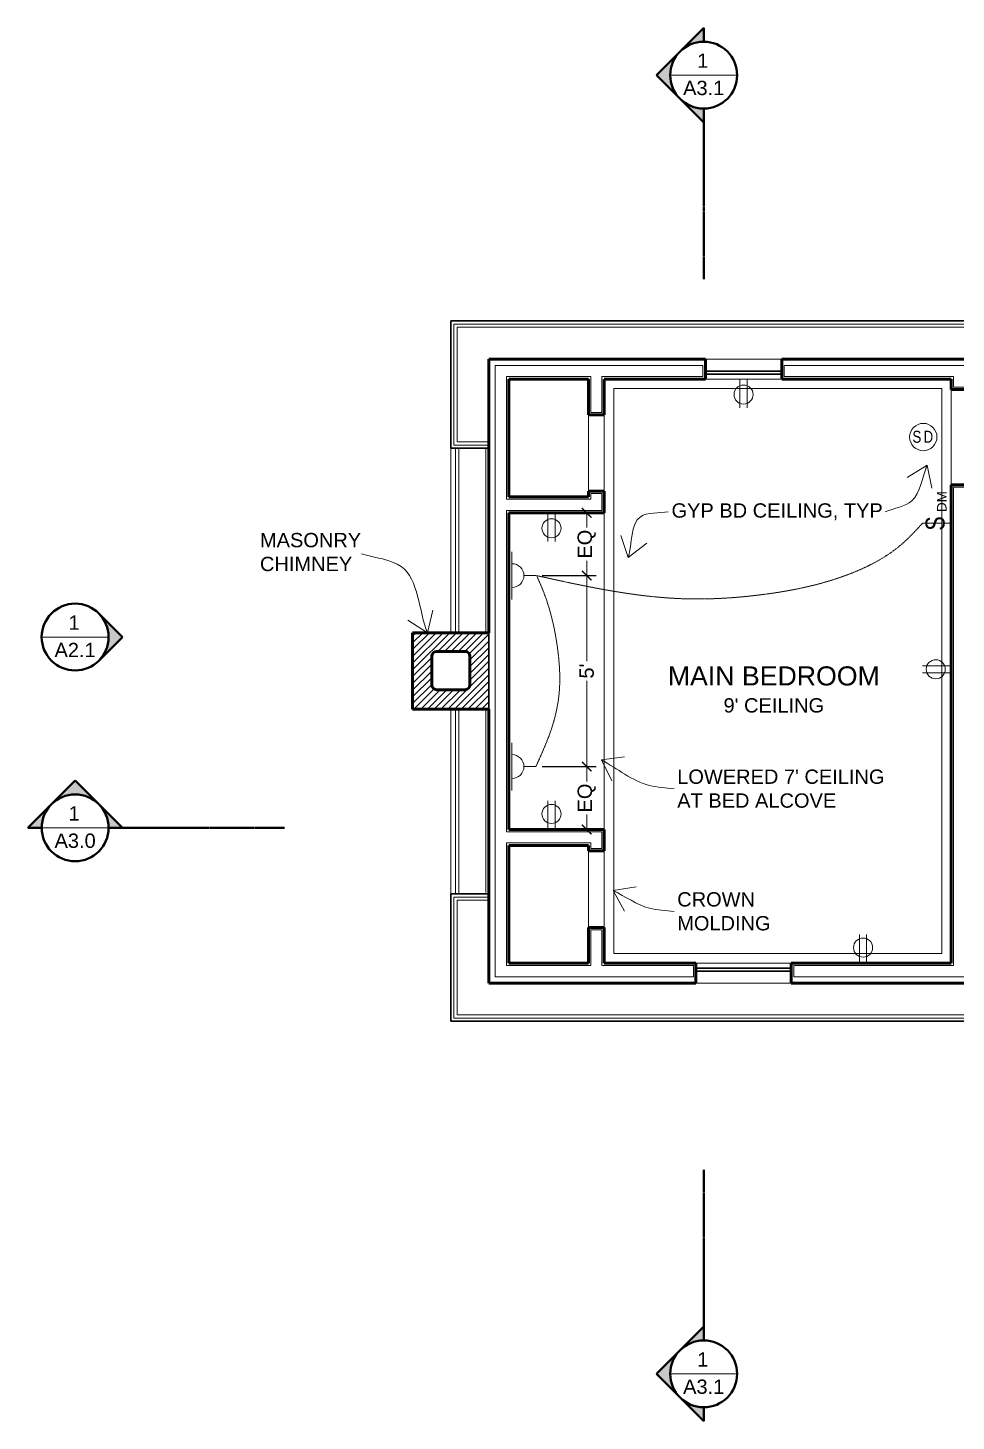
# Model space of a CAD drawing. Header units: inches. Extents: x -54 to 15382, y 469 to 41738.
# Drawn here: x 8217.2 to 8508.8, y 6437.7 to 6875.4 of the extents above; entities that cross this region are included whole.
import ezdxf

# ---------------------------------------------------------------- set-up
doc = ezdxf.new("R2010")
doc.units = ezdxf.units.IN
doc.header["$MEASUREMENT"] = 0
doc.linetypes.add('CENTER', pattern=[2, 1.25, -0.25, 0.25, -0.25])
doc.layers.get('0').update_dxf_attribs({"lineweight": 9})
for name, color, linetype, lineweight in [('1', 7, 'Continuous', 9), ('2', 7, 'Continuous', 18), ('3', 7, 'Continuous', 30), ('5', 7, 'Continuous', 50), ('A-DIMSx', 7, 'Continuous', 9), ('A-ELEC', 7, 'Continuous', 9), ('A-LINK', 7, 'Continuous', 40), ('A-TEXTx', 7, 'Continuous', 18)]:
    doc.layers.add(name, color=color, linetype=linetype, lineweight=lineweight)
doc.styles.get("Standard").update_dxf_attribs({"font": 'arial.ttf'})
doc.dimstyles.get("Standard").update_dxf_attribs({"dimtxt": 3, "dimasz": 2, "dimexe": 0.03125, "dimexo": 0.0625, "dimgap": 0.03125, "dimtad": 0, "dimtoh": 1, "dimdec": 4, "dimlfac": 0.99985, "dimzin": 0, "dimdsep": 46, "dimlunit": 4, "dimtxsty": 'Standard', "dimblk": 'ARCHTICK', "dimblk1": 'ARCHTICK', "dimblk2": 'ARCHTICK', "dimcen": 0.09, "dimclrt": 256, "dimadec": 0, "dimazin": 0, "dimtfac": 1, "dimtdec": 4, "dimtofl": 0, "dimtmove": 0, "dimatfit": 3, "dimfxl": 1, "dimtolj": 1, "dimtzin": 0, "dimarcsym": 0})

# ---------------------------------------------------------------- blocks, each defined once
blk = doc.blocks.new('Section Callout')
at = {"layer": 'A-LINK', "ltscale": 0.1}
h = blk.add_hatch(color=256, dxfattribs=at)
h.paths.add_polyline_path([(1891.06, 7392.5), (1883.64, 7385.08), (1891.06, 7377.65, -0.198912), (1887.98, 7385.08, -0.198912)])
h.paths.add_polyline_path([(1898.48, 7399.92), (1891.06, 7392.5, -0.198912), (1898.48, 7395.58)])
h.paths.add_polyline_path([(1891.06, 7377.65), (1898.48, 7370.23), (1898.48, 7374.58, -0.198912)])
for p, q in [((1883.64, 7385.08), (1898.48, 7399.92)), ((1898.48, 7399.92), (1898.48, 7395.58)), ((1883.64, 7385.08), (1898.48, 7370.23)), ((1898.48, 7374.58), (1898.48, 7370.23)), ((1898.48, 7370.23), (1898.48, 7355.49))]:
    blk.add_line(p, q, dxfattribs=at)
blk.add_circle((1898.48, 7385.08), 10.5, dxfattribs=at)
blk = doc.blocks.new('Elevation Callout - 1')
at = {"layer": 'A-LINK', "ltscale": 0.1}
blk.add_hatch(color=256, dxfattribs=at).paths.add_polyline_path([(2031.59, 7377.65), (2039.01, 7370.23), (2046.43, 7377.65, -0.198912), (2039.01, 7374.58, -0.198912)])
for q in [(2031.59, 7377.65), (2046.43, 7377.65)]:
    blk.add_line((2039.01, 7370.23), q, dxfattribs=at)
blk.add_circle((2039.01, 7385.08), 10.5, dxfattribs=at)
blk = doc.blocks.new('_ArchTick')
at = {"color": 0, "linetype": 'ByBlock', "lineweight": 0, "const_width": 0.15}
blk.add_lwpolyline([(-0.5, -0.5), (0.5, 0.5)], dxfattribs=at)
blk = doc.blocks.new('*D259')
at = {"layer": 'A-DIMSx', "color": 0, "lineweight": -2, "ltscale": 0.1}
for p, q in [((8378.75, 6643.27), (8395.73, 6643.27)), ((8385.81, 6623.52), (8395.73, 6623.52))]:
    blk.add_line(p, q, dxfattribs=at)
at = {"layer": 'A-DIMSx', "color": 0, "lineweight": 5, "ltscale": 0.1}
for p, q in [((8392.73, 6643.27), (8392.73, 6638.59)), ((8392.73, 6623.52), (8392.73, 6628.21))]:
    blk.add_line(p, q, dxfattribs=at)
at = {"layer": 'A-DIMSx', "color": 0, "lineweight": 5, "xscale": 3, "yscale": 3, "zscale": 3}
for p, rotation in [((8392.73, 6643.27), 90), ((8392.73, 6623.52), 270)]:
    blk.add_blockref('_ArchTick', p, dxfattribs=dict(at, rotation=rotation))
at = {"layer": 'A-DIMSx', "ltscale": 0.25, "insert": (8392.73, 6633.4), "char_height": 4.5, "attachment_point": 5, "rotation": 90}
blk.add_mtext('\\A1;EQ', dxfattribs=at)
blk = doc.blocks.new('*D260')
at = {"layer": 'A-DIMSx', "color": 0, "lineweight": -2, "ltscale": 0.1}
for p, q in [((8378.75, 6703.27), (8395.73, 6703.27)), ((8378.75, 6643.27), (8395.73, 6643.27))]:
    blk.add_line(p, q, dxfattribs=at)
at = {"layer": 'A-DIMSx', "color": 0, "lineweight": 5, "ltscale": 0.1}
for p, q in [((8392.73, 6703.27), (8392.73, 6676.35)), ((8392.73, 6643.27), (8392.73, 6670.2))]:
    blk.add_line(p, q, dxfattribs=at)
at = {"layer": 'A-DIMSx', "color": 0, "lineweight": 5, "xscale": 3, "yscale": 3, "zscale": 3}
for p, rotation in [((8392.73, 6703.27), 90), ((8392.73, 6643.27), 270)]:
    blk.add_blockref('_ArchTick', p, dxfattribs=dict(at, rotation=rotation))
at = {"layer": 'A-DIMSx', "ltscale": 0.25, "insert": (8392.73, 6673.27), "char_height": 4.5, "attachment_point": 5, "rotation": 90}
blk.add_mtext("\\A1;5'", dxfattribs=at)
blk = doc.blocks.new('*D261')
at = {"layer": 'A-DIMSx', "color": 0, "lineweight": -2, "ltscale": 0.1}
for p, q in [((8385.81, 6723.02), (8395.73, 6723.02)), ((8378.75, 6703.27), (8395.73, 6703.27))]:
    blk.add_line(p, q, dxfattribs=at)
at = {"layer": 'A-DIMSx', "color": 0, "lineweight": 5, "ltscale": 0.1}
for p, q in [((8392.73, 6723.02), (8392.73, 6718.34)), ((8392.73, 6703.27), (8392.73, 6707.96))]:
    blk.add_line(p, q, dxfattribs=at)
at = {"layer": 'A-DIMSx', "color": 0, "lineweight": 5, "xscale": 3, "yscale": 3, "zscale": 3}
for p, rotation in [((8392.73, 6723.02), 90), ((8392.73, 6703.27), 270)]:
    blk.add_blockref('_ArchTick', p, dxfattribs=dict(at, rotation=rotation))
at = {"layer": 'A-DIMSx', "ltscale": 0.25, "insert": (8392.73, 6713.15), "char_height": 4.5, "attachment_point": 5, "rotation": 90}
blk.add_mtext('\\A1;EQ', dxfattribs=at)

msp = doc.modelspace()

# ---------------------------------------------------------------- hatches: boundary and pattern name
at = {"layer": '1', "ltscale": 0.25}
h = msp.add_hatch(dxfattribs=at)
h.set_pattern_fill('ANSI31', color=256, scale=12, style=0)
h.set_pattern_definition([(45, (4908.0447, 0.1668), (-1.06066017, 1.06066017), [])])
h.paths.add_polyline_path([(8362.0447721, 6661.4415142), (8362.0447721, 6685.4415142), (8338.0447721, 6685.4415142), (8338.0447721, 6661.4415142)])
h.paths.add_polyline_path([(8344.0447721, 6668.9415142), (8344.0447721, 6677.9415142, -0.4142135624), (8345.5447721, 6679.4415142), (8354.5447721, 6679.4415142, -0.4142135624), (8356.0447721, 6677.9415142), (8356.0447721, 6668.9415142, -0.4142135624), (8354.5447721, 6667.4415142), (8345.5447721, 6667.4415142, -0.4142135624)], flags=16)

# ---------------------------------------------------------------- linework, layer by layer
at = {"layer": '1'}
for p, q in [((8351.0000785, 6782.2747155), (8761.0000785, 6782.2747155)), ((8351.0000785, 6782.2747155), (8351.0000785, 6744.2747155)), ((8352.0000785, 6781.2747155), (8760.0000785, 6781.2747155)), ((8352.0000785, 6781.2747155), (8352.0000785, 6745.2747155)), ((8364.0000785, 6769.2747155), (8364.0000785, 6577.2747155)), ((8364.0000785, 6769.2747155), (8429.2496051, 6769.2747155)), ((8429.2496051, 6765.7747155), (8429.2496051, 6769.2747155)), ((8454.7496051, 6769.2747155), (8543.2500785, 6769.2747155)), ((8454.7496051, 6765.7747155), (8454.7496051, 6769.2747155)), ((8394.0000785, 6765.7747155), (8367.5000785, 6765.7747155)), ((8367.5000785, 6727.2747155), (8367.5000785, 6765.7747155)), ((8429.2496051, 6765.7747155), (8397.5000785, 6765.7747155)), ((8508.0000785, 6765.7747155), (8454.7496051, 6765.7747155)), ((8508.0000785, 6762.5247155), (8508.0000785, 6765.7747155)), ((8511.5000785, 6762.5247155), (8508.0000785, 6762.5247155)), ((8397.5000785, 6754.5247155), (8394.0000785, 6754.5247155)), ((8362.0000785, 6745.2747155), (8352.0000785, 6745.2747155)), ((8362.0000785, 6744.2747155), (8351.0000785, 6744.2747155)), ((8397.5000785, 6729.0247155), (8394.0000785, 6729.0247155)), ((8508.0000785, 6580.7747155), (8508.0000785, 6731.0247155)), ((8511.5000785, 6731.0247155), (8508.0000785, 6731.0247155)), ((8367.5000785, 6622.7747155), (8367.5000785, 6723.7747155)), ((8367.5000785, 6580.7747155), (8367.5000785, 6619.2747155)), ((8397.5000785, 6617.5247155), (8394.0000785, 6617.5247155)), ((8351.0000785, 6564.2747155), (8351.0000785, 6602.2747155)), ((8362.0000785, 6602.2747155), (8351.0000785, 6602.2747155)), ((8352.0000785, 6565.2747155), (8352.0000785, 6601.2747155)), ((8362.0000785, 6601.2747155), (8352.0000785, 6601.2747155)), ((8397.5000785, 6592.0247155), (8394.0000785, 6592.0247155)), ((8367.5000785, 6580.7747155), (8394.0000785, 6580.7747155)), ((8397.5000785, 6580.7747155), (8426.2500785, 6580.7747155)), ((8426.2500785, 6580.7747155), (8426.2500785, 6577.2747155)), ((8457.7500785, 6580.7747155), (8457.7500785, 6577.2747155)), ((8457.7500785, 6580.7747155), (8508.0000785, 6580.7747155)), ((8426.2500785, 6577.2747155), (8364.0000785, 6577.2747155)), ((8540.2500785, 6577.2747155), (8457.7500785, 6577.2747155)), ((8351.0000785, 6564.2747155), (8761.0000785, 6564.2747155)), ((8352.0000785, 6565.2747155), (8760.0000785, 6565.2747155))]:
    msp.add_line(p, q, dxfattribs=at)
at = {"layer": '1', "ltscale": 0.25}
for p, q in [((8394.0000785, 6765.7747155), (8394.0000785, 6754.5247155)), ((8397.5000785, 6765.7747155), (8397.5000785, 6754.5247155)), ((8397.5000785, 6765.7747155), (8397.5000785, 6754.5247155)), ((8394.0000785, 6729.0247155), (8394.0000785, 6727.2747155)), ((8397.5000785, 6729.0247155), (8397.5000785, 6723.7747155)), ((8367.5000785, 6727.2747155), (8394.0000785, 6727.2747155)), ((8367.5000785, 6723.7747155), (8397.5000785, 6723.7747155)), ((8367.5000785, 6622.7747155), (8397.5000785, 6622.7747155)), ((8397.5000785, 6617.5247155), (8397.5000785, 6622.7747155)), ((8367.5000785, 6619.2747155), (8394.0000785, 6619.2747155)), ((8394.0000785, 6617.5247155), (8394.0000785, 6619.2747155)), ((8394.0000785, 6580.7747155), (8394.0000785, 6592.0247155)), ((8397.5000785, 6580.7747155), (8397.5000785, 6592.0247155)), ((8397.5000785, 6580.7747155), (8397.5000785, 6592.0247155))]:
    msp.add_line(p, q, dxfattribs=at)
at = {"layer": '1', "ltscale": 0.1}
for p, q in [((8350.0000785, 6743.2747155), (8350.0000785, 6685.2747155)), ((8351.5000785, 6743.2747155), (8351.5000785, 6685.2747155)), ((8352.5000785, 6743.2747155), (8352.5000785, 6685.2747155)), ((8361.0000785, 6743.2747155), (8361.0000785, 6685.2747155)), ((8350.0000785, 6603.2747155), (8350.0000785, 6661.2747155)), ((8351.5000785, 6603.2747155), (8351.5000785, 6661.2747155)), ((8352.5000785, 6603.2747155), (8352.5000785, 6661.2747155)), ((8361.0000785, 6603.7747155), (8361.0000785, 6661.2747155))]:
    msp.add_line(p, q, dxfattribs=at)
at = {"layer": '2', "ltscale": 0.1}
for p, q in [((8418.9849509, 6860.5008975), (8439.9849509, 6860.5008975)), ((8507.2500785, 6761.7747155), (8507.2500785, 6731.7747155)), ((8393.2500785, 6753.7747155), (8393.2500785, 6729.7747155)), ((8398.2500785, 6729.7747155), (8398.2500785, 6753.7747155)), ((8398.2500785, 6723.0247155), (8398.2500785, 6623.5247155)), ((8221.5000784, 6683.9696035), (8242.5000785, 6683.9696035)), ((8221.5107043, 6624.0247155), (8242.5107044, 6624.0247155)), ((8393.2500785, 6616.7747155), (8393.2500785, 6592.7747155)), ((8398.2500785, 6616.7747155), (8398.2500785, 6592.7747155)), ((8418.9849509, 6452.5008975), (8439.9849509, 6452.5008975))]:
    msp.add_line(p, q, dxfattribs=at)
at = {"layer": '2'}
for p, q in [((8453.9996051, 6771.2747155), (8429.9996051, 6771.2747155)), ((8429.9996051, 6765.0247155), (8453.9996051, 6765.0247155)), ((8454.5000785, 6765.0247155), (8454.5000785, 6765.0247155)), ((8504.2500785, 6762.0247155), (8401.2500785, 6762.0247155)), ((8401.2500785, 6762.0247155), (8401.2500785, 6584.5247155)), ((8504.2500785, 6584.5247155), (8504.2500785, 6762.0247155)), ((8504.2500785, 6584.5247155), (8401.2500785, 6584.5247155)), ((8457.0000785, 6581.5247155), (8427.0000785, 6581.5247155)), ((8457.0000785, 6575.2747155), (8427.0000785, 6575.2747155))]:
    msp.add_line(p, q, dxfattribs=at)
at = {"layer": '3'}
for p, q in [((8350.0000785, 6783.2747155), (8762.0000785, 6783.2747155)), ((8350.0000785, 6783.2747155), (8350.0000785, 6743.2747155)), ((8453.9996051, 6767.5506261), (8429.9996051, 6767.5506261)), ((8453.9996051, 6766.5506261), (8429.9996051, 6766.5506261)), ((8362.0000785, 6743.2747155), (8350.0000785, 6743.2747155)), ((8362.0000785, 6685.2747155), (8362.0000785, 6661.2747155)), ((8350.0000785, 6563.2747155), (8350.0000785, 6603.2747155)), ((8362.0000785, 6603.2747155), (8350.0000785, 6603.2747155)), ((8457.0000785, 6579.9988048), (8427.0000785, 6579.9988048)), ((8457.0000785, 6578.9988048), (8427.0000785, 6578.9988048)), ((8350.0000785, 6563.2747155), (8762.0000785, 6563.2747155))]:
    msp.add_line(p, q, dxfattribs=at)
at = {"layer": '5'}
for p, q in [((8362.0000785, 6771.2747155), (8429.9996051, 6771.2747155)), ((8362.0000785, 6771.2747155), (8362.0000785, 6685.2747155)), ((8429.9996051, 6765.0247155), (8429.9996051, 6771.2747155)), ((8453.9996051, 6771.2747155), (8544.0000785, 6771.2747155)), ((8453.9996051, 6765.0247155), (8453.9996051, 6771.2747155)), ((8393.2500785, 6765.0247155), (8368.2500785, 6765.0247155)), ((8368.2500785, 6728.0247155), (8368.2500785, 6765.0247155)), ((8393.2500785, 6765.0247155), (8393.2500785, 6753.7747155)), ((8429.9996051, 6765.0247155), (8398.2500785, 6765.0247155)), ((8398.2500785, 6765.0247155), (8398.2500785, 6753.7747155)), ((8507.2500785, 6765.0247155), (8453.9996051, 6765.0247155)), ((8507.2500785, 6761.7747155), (8507.2500785, 6765.0247155)), ((8507.2500785, 6761.7747155), (8512.2500785, 6761.7747155)), ((8393.2500785, 6753.7747155), (8398.2500785, 6753.7747155)), ((8368.2500785, 6728.0247155), (8393.2500785, 6728.0247155)), ((8393.2500785, 6729.7747155), (8393.2500785, 6728.0247155)), ((8393.2500785, 6729.7747155), (8398.2500785, 6729.7747155)), ((8398.2500785, 6729.7747155), (8398.2500785, 6723.0247155)), ((8507.2500785, 6581.5247155), (8507.2500785, 6731.7747155)), ((8507.2500785, 6731.7747155), (8512.2500785, 6731.7747155)), ((8368.2500785, 6623.5247155), (8368.2500785, 6723.0247155)), ((8368.2500785, 6723.0247155), (8398.2500785, 6723.0247155)), ((8338.0000785, 6661.2747155), (8338.0000785, 6685.2747155)), ((8362.0000785, 6685.2747155), (8338.0000785, 6685.2747155)), ((8354.5447721, 6679.4415142), (8345.5447721, 6679.4415142)), ((8344.0447721, 6668.9415142), (8344.0447721, 6677.9415142)), ((8356.0447721, 6668.9415142), (8356.0447721, 6677.9415142)), ((8345.5447721, 6667.4415142), (8354.5447721, 6667.4415142)), ((8338.0000785, 6661.2747155), (8362.0000785, 6661.2747155)), ((8362.0000785, 6575.2747155), (8362.0000785, 6661.2747155)), ((8368.2500785, 6623.5247155), (8398.2500785, 6623.5247155)), ((8398.2500785, 6616.7747155), (8398.2500785, 6623.5247155)), ((8368.2500785, 6581.5247155), (8368.2500785, 6618.5247155)), ((8368.2500785, 6618.5247155), (8393.2500785, 6618.5247155)), ((8393.2500785, 6616.7747155), (8393.2500785, 6618.5247155)), ((8393.2500785, 6616.7747155), (8398.2500785, 6616.7747155)), ((8393.2500785, 6581.5247155), (8393.2500785, 6592.7747155)), ((8393.2500785, 6592.7747155), (8398.2500785, 6592.7747155)), ((8398.2500785, 6581.5247155), (8398.2500785, 6592.7747155)), ((8393.2500785, 6581.5247155), (8368.2500785, 6581.5247155)), ((8427.0000785, 6581.5247155), (8398.2500785, 6581.5247155)), ((8427.0000785, 6581.5247155), (8427.0000785, 6575.2747155)), ((8457.0000785, 6581.5247155), (8457.0000785, 6575.2747155)), ((8457.0000785, 6581.5247155), (8507.2500785, 6581.5247155)), ((8427.0000785, 6575.2747155), (8362.0000785, 6575.2747155)), ((8541.0000785, 6575.2747155), (8457.0000785, 6575.2747155))]:
    msp.add_line(p, q, dxfattribs=at)
for centre, start, end in [((8345.5447721, 6677.9415142), 90, 180), ((8354.5447721, 6677.9415142), 0, 90), ((8345.5447721, 6668.9415142), 180, 270), ((8354.5447721, 6668.9415142), 270, 0)]:
    msp.add_arc(centre, 1.5, start, end, dxfattribs=at)
at = {"layer": 'A-ELEC', "ltscale": 0.1}
for p, q in [((8440.8765968, 6756.0247155), (8440.8765968, 6765.0247155)), ((8443.1265968, 6756.0247155), (8443.1265968, 6765.0247155)), ((8380.5304086, 6714.0247155), (8380.5304086, 6723.0247155)), ((8382.7804086, 6714.0247155), (8382.7804086, 6723.0247155)), ((8507.2500785, 6719.7747155), (8498.2500785, 6719.7747155)), ((8369.2500785, 6710.7747155), (8369.2500785, 6695.7747155)), ((8373.0000785, 6703.2747155), (8376.7500785, 6703.2747155)), ((8498.2500785, 6674.980496), (8507.2500785, 6674.980496)), ((8498.2500785, 6672.730496), (8507.2500785, 6672.730496)), ((8369.2500785, 6650.7747155), (8369.2500785, 6635.7747155)), ((8373.0000785, 6643.2747155), (8376.7500785, 6643.2747155)), ((8380.5304086, 6632.5247155), (8380.5304086, 6623.5247155)), ((8382.7804086, 6632.5247155), (8382.7804086, 6623.5247155)), ((8478.422683, 6590.5268926), (8478.422683, 6581.5268926)), ((8480.672683, 6590.5268926), (8480.672683, 6581.5268926))]:
    msp.add_line(p, q, dxfattribs=at)
for centre, radius in [((8442.0015968, 6760.1497155), 3), ((8498.4737029, 6746.8162238), 4.2934766), ((8381.6554086, 6718.1497155), 3), ((8502.3750785, 6673.855496), 3), ((8381.6554086, 6628.3997155), 3), ((8479.547683, 6586.4018926), 3)]:
    msp.add_circle(centre, radius, dxfattribs=at)
for centre in [(8369.2500785, 6703.2747155), (8369.2500785, 6643.2747155)]:
    msp.add_arc(centre, 3.75, 270, 90, dxfattribs=at)
at = {"layer": 'A-ELEC', "linetype": 'CENTER', "ltscale": 0.1}
for points, knots in [([(8498.2500785, 6719.7747155), (8496.1000985, 6717.4272343), (8489.7896178, 6710.537061), (8472.7694785, 6701.6825217), (8449.0845237, 6696.8318318), (8415.620802, 6694.741791), (8392.121448, 6699.9324725), (8376.9903809, 6703.2747155)], [0, 0, 0, 0, 9.5130880594, 27.9221944221, 56.1580921209, 81.6971395297, 127.8754125516, 127.8754125516, 127.8754125516, 127.8754125516]), ([(8376.7500785, 6643.2747155), (8378.7180141, 6647.6011567), (8382.1670334, 6655.1837111), (8384.7088836, 6667.7523025), (8383.7529335, 6682.0578079), (8380.9839235, 6694.31157), (8377.7040422, 6701.6729673), (8376.9903809, 6703.2747155)], [0, 0, 0, 0, 14.2247872607, 24.9304726109, 38.0564218774, 56.961901723, 62.2194817808, 62.2194817808, 62.2194817808, 62.2194817808])]:
    msp.add_open_spline(points, degree=3, knots=knots, dxfattribs=at)
at = {"layer": 'A-LINK', "linetype": 'CENTER', "ltscale": 0.15}
for p, q in [((8429.4849509, 6796.3626708), (8429.4849509, 6847.7729754)), ((8244.7386264, 6624.0247155), (8297.7611899, 6624.0247155)), ((8429.4849509, 6468.1901109), (8429.4849509, 6516.6391242))]:
    msp.add_line(p, q, dxfattribs=at)

# ---------------------------------------------------------------- block references
at = {"ltscale": 0.1}
msp.add_blockref('Section Callout', (6531, -524.5746862), dxfattribs=at)
at = {"ltscale": 0.1, "rotation": 90}
msp.add_blockref('Elevation Callout - 1', (15617.0756621, 4644.9595724), dxfattribs=at)
at = {"ltscale": 0.1, "xscale": -1}
for p, rotation in [((15617.0862881, 8522.5096664), 89.99999999999986), ((6531, 13837.5764812), 180)]:
    msp.add_blockref('Section Callout', p, dxfattribs=dict(at, rotation=rotation))

# ---------------------------------------------------------------- texts
at = {"ltscale": 0.5, "insert": (8498.6798376, 6746.8703139), "char_height": 3.75, "attachment_point": 5}
msp.add_mtext('{\\fArial|b0|i0|c0|p0;\\T1.25;\\W0.8;SD}', dxfattribs=at)
at = {"layer": 'A-ELEC', "ltscale": 0.5, "char_height": 6, "rotation": 90}
for s, insert, attachment_point in [('{\\H0.5x;DM}', (8502.7662881, 6723.2734727), 1), ('{\\fArial|b0|i0|c0|p0;\\W0.8;S}', (8499.1671698, 6721.8993264), 3)]:
    msp.add_mtext(s, dxfattribs=dict(at, insert=insert, attachment_point=attachment_point))
at = {"layer": 'A-LINK', "ltscale": 0.1, "attachment_point": 5}
for s, insert, char_height, width in [('{1}', (8429.1748078, 6865.0442485), 4.5, 9.771161836), ('{\\H0.75x;A3.1}', (8429.4806931, 6856.4409333), 6, 9.85131083), ('{1}', (8231.6899354, 6688.5129545), 4.5, 9.771161836), ('{\\H0.75x;A2.1}', (8231.9958207, 6679.9096393), 6, 9.85131083), ('{1}', (8231.7005613, 6628.5680665), 4.5, 9.771161836), ('{\\H0.75x;A3.0}', (8232.0064466, 6619.9647513), 6, 9.85131083), ('{1}', (8429.1748078, 6457.0442485), 4.5, 9.771161836), ('{\\H0.75x;A3.1}', (8429.4806931, 6448.4409333), 6, 9.85131083)]:
    msp.add_mtext(s, dxfattribs=dict(at, insert=insert, char_height=char_height, width=width))
at = {"layer": 'A-TEXTx', "ltscale": 0.25, "char_height": 4.5, "attachment_point": 4}
for s, insert in [('{GYP BD CEILING, TYP}', (8419.3665131, 6723.3126941)), ('{MASONRY\\PCHIMNEY}', (8290.0808135, 6710.655625)), ("{LOWERED 7' CEILING\\PAT BED ALCOVE}", (8421.1554313, 6636.3280514)), ('{CROWN\\PMOLDING}', (8421.1554313, 6597.7868536))]:
    msp.add_mtext(s, dxfattribs=dict(at, insert=insert))
at = {"layer": 'A-TEXTx', "ltscale": 0.5, "insert": (8451.4997076, 6674.7664917), "char_height": 6, "width": 104.530359291, "attachment_point": 2}
msp.add_mtext("{MAIN BEDROOM\\P\\H0.75x;9' CEILING}", dxfattribs=at)

# ---------------------------------------------------------------- dimensions: what is measured, and where the dimension line sits
at = {"layer": 'A-DIMSx', "ltscale": 0.1}
for base, p1, p2, picture, middle in [((8392.7264679, 6723.0247155), (8376.7500785, 6703.2747155), (8383.8107386, 6723.0247155), '*D261', (8392.7264679, 6713.1497155)), ((8392.7264679, 6623.5247155), (8376.7500785, 6643.2747155), (8383.8107386, 6623.5247155), '*D259', (8392.7264679, 6633.3997155))]:
    dim = msp.add_linear_dim(base=base, p1=p1, p2=p2, angle=90, text='EQ', dimstyle='Standard', override={"dimtxt": 4.5, "dimasz": 3, "dimexe": 3, "dimexo": 2, "dimgap": 1, "dimlfac": -47.9928, "dimlwd": 5}, dxfattribs=at)
    dim.commit()
    dim.dimension.update_dxf_attribs({"geometry": picture, "text_midpoint": middle})
dim = msp.add_linear_dim(base=(8392.7264679, 6703.2747155), p1=(8376.7500785, 6643.2747155), p2=(8376.7500785, 6703.2747155), angle=90, dimstyle='Standard', override={"dimtxt": 4.5, "dimasz": 3, "dimexe": 3, "dimexo": 2, "dimgap": 1, "dimlfac": -47.9928, "dimlwd": 5}, dxfattribs=at)
dim.commit()
dim.dimension.update_dxf_attribs({"geometry": '*D260', "text_midpoint": (8392.7264679, 6673.2747155)})

# ---------------------------------------------------------------- leaders
at = {"layer": 'A-TEXTx', "path_type": 1, "annotation_type": 0, "has_hookline": 1}
for points, hookline_direction, text_width in [([(8499.6763959, 6737.9238451), (8494.8572233, 6726.7791797), (8486.535597, 6723.3126941)], 1, 65.7963847), ([(8405.7798512, 6708.9598086), (8409.60338, 6721.7842467), (8418.3665131, 6723.3126941)], 0, 65.7963847), ([(8397.332519, 6645.3909056), (8412.4181547, 6637.3523292), (8420.1554313, 6636.3280514)], 0, 64.2738745), ([(8401.0557834, 6604.3162387), (8412.4181547, 6598.8111314), (8420.1554313, 6597.7868536)], 0, 28.4795362)]:
    msp.add_leader(points, dimstyle='Standard', override={"dimasz": 6, "dimgap": 1, "dimldrblk": 'Open90', "dimlwd": -1}, dxfattribs=dict(at, hookline_direction=hookline_direction, text_width=text_width))
at = {"layer": 'A-TEXTx', "path_type": 1}
msp.add_leader([(8342.6841837, 6685.2747155), (8334.4810748, 6706.0982539), (8321.9918383, 6710.1478729)], dimstyle='Standard', override={"dimasz": 6, "dimgap": 1, "dimldrblk": 'Open90', "dimlwd": -1}, dxfattribs=at)

doc.saveas('drawing.dxf')
